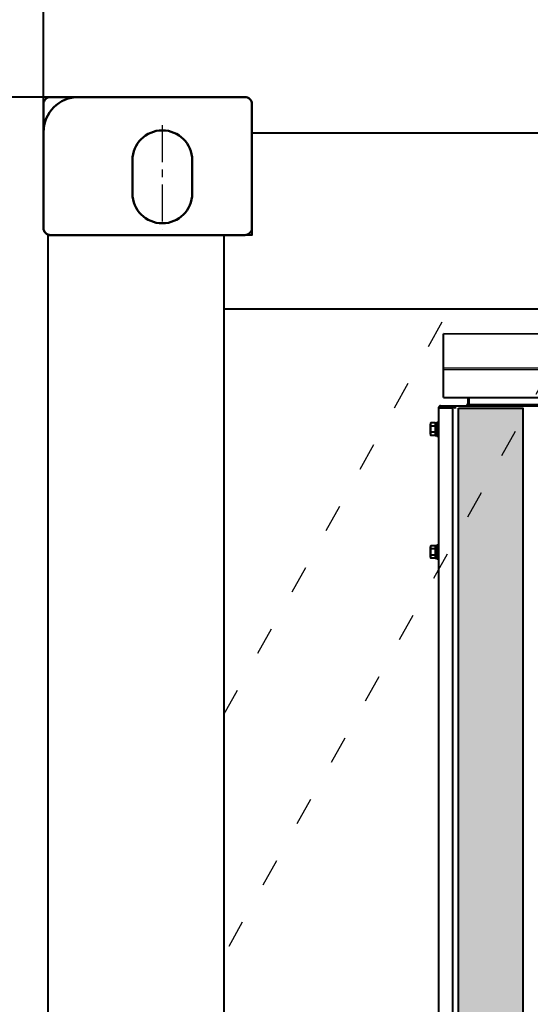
# Model space of a CAD drawing. Header units: millimetres. Extents: x 55614 to 110757, y -66981 to -47484.
# Drawn here: x 62680 to 63116, y -50637 to -49795 of the extents above; entities that cross this region are included whole.
import ezdxf

# ---------------------------------------------------------------- set-up
doc = ezdxf.new("R2010")
doc.units = ezdxf.units.MM
doc.linetypes.add('ACAD_ISO03W100', pattern=[30, 12, -18])
doc.linetypes.add('CENTER', pattern=[50.8, 31.75, -6.35, 6.35, -6.35])
doc.layers.get('0').update_dxf_attribs({"lineweight": 15})
doc.layers.get('Defpoints').update_dxf_attribs({"lineweight": 15})
for name, color, linetype in [('2401-00300-M6-16HWMC_0', 7, 'Continuous'), ('4212-68099_1_0', 7, 'Continuous'), ('4212-73754_1_0', 7, 'Continuous'), ('4212-98011_2_2_0', 7, 'Continuous'), ('4212-98011_2_3_0', 7, 'Continuous'), ('4212-Y040801_1_1_0', 7, 'Continuous'), ('layer 3', 7, 'Continuous')]:
    doc.layers.add(name, color=color, linetype=linetype)
for name, color, linetype, lineweight in [('AM_0', 7, 'Continuous', 30), ('AM_7N', 4, 'CENTER', 15), ('THICK', 7, 'Continuous', 0)]:
    doc.layers.add(name, color=color, linetype=linetype, lineweight=lineweight)
doc.styles.add('仿宋', font='仿宋_GB2312.ttf', dxfattribs={"width": 0.8})
doc.styles.add('标准', font='simsun.ttc', dxfattribs={"width": 0.667})
doc.dimstyles.new('12倍', dxfattribs={"dimscale": 21, "dimtxt": 3.5, "dimasz": 2.5, "dimexe": 1.5, "dimexo": 0, "dimgap": 1, "dimtad": 1, "dimtoh": 1, "dimdsep": 46, "dimtxsty": '仿宋', "dimcen": 2.5, "dimdle": 5, "dimclrd": 4, "dimclre": 4, "dimclrt": 3, "dimadec": 0, "dimazin": 0, "dimtfac": 1, "dimtmove": 0, "dimatfit": 3, "dimfxl": 1, "dimtolj": 1, "dimarcsym": 0})

# ---------------------------------------------------------------- blocks, each defined once
blk = doc.blocks.new('*D1523')
at = {"layer": 'Defpoints', "color": 0}
for p in [(62706.63, -49860.86), (62474.44, -52756.86), (62706.63, -52756.86)]:
    blk.add_point(p, dxfattribs=at)
at = {"layer": 'THICK', "color": 4, "linetype": 'Continuous', "lineweight": -2}
for p, q in [((62706.63, -49860.86), (62442.94, -49860.86)), ((62474.44, -49913.36), (62474.44, -52704.36)), ((62706.63, -52756.86), (62442.94, -52756.86))]:
    blk.add_line(p, q, dxfattribs=at)
at = {"layer": 'THICK', "color": 4}
for points in [[(62483.19, -49913.36), (62465.69, -49913.36), (62474.44, -49860.86)], [(62465.69, -52704.36), (62483.19, -52704.36), (62474.44, -52756.86)]]:
    blk.add_solid(points, dxfattribs=at)
at = {"layer": 'THICK', "color": 3, "lineweight": -3, "insert": (62394.65, -51308.86), "char_height": 73.5, "attachment_point": 5, "rotation": 90, "style": '标准'}
blk.add_mtext('\\A1;OVERALL HEIGHT {\\A1;2896{\\H0.7x;\\S+0^ -5;}}', dxfattribs=at)
blk = doc.blocks.new('*D1524')
at = {"layer": 'Defpoints', "color": 0}
for p in [(62700.63, -49670.3), (62700.63, -49919.86), (68758.63, -49919.86)]:
    blk.add_point(p, dxfattribs=at)
at = {"layer": 'THICK', "color": 4, "linetype": 'Continuous', "lineweight": -2}
for p, q in [((62700.63, -49919.86), (62700.63, -49638.8)), ((68758.63, -49919.86), (68758.63, -49638.8)), ((68706.13, -49670.3), (62753.13, -49670.3))]:
    blk.add_line(p, q, dxfattribs=at)
at = {"layer": 'THICK', "color": 4}
for points in [[(62753.13, -49661.55), (62753.13, -49679.05), (62700.63, -49670.3)], [(68706.13, -49679.05), (68706.13, -49661.55), (68758.63, -49670.3)]]:
    blk.add_solid(points, dxfattribs=at)
at = {"layer": 'THICK', "color": 3, "lineweight": -3, "insert": (65759.63, -49590.51), "char_height": 73.5, "attachment_point": 5, "style": '标准'}
blk.add_mtext('\\A1;OVERALL LENGTH {\\A1;6058{\\H0.7x;\\S+0^ -5;}}', dxfattribs=at)
blk = doc.blocks.new('erwqre')
h = blk.add_hatch(color=1)
edge = h.paths.add_edge_path()
edge.add_spline(control_points=[(14369.21, -13680.9), (14382.96, -13662.24), (14396.71, -13643.57), (14396.71, -13643.57), (14396.71, -13643.57), (14396.71, -13643.57), (14396.71, -13503.04), (14396.71, -13362.5)], knot_values=[0.375, 0.375, 0.375, 0.375, 0.5, 0.5, 0.5, 0.5, 0.625, 0.625, 0.625, 0.625], degree=3, periodic=0)
edge.add_spline(control_points=[(14396.71, -13362.5), (14396.71, -13221.97), (14396.71, -13081.43), (14396.71, -13081.43), (14396.71, -13081.43), (14396.71, -13081.43), (14382.96, -13081.43), (14369.21, -13081.43)], knot_values=[0.625, 0.625, 0.625, 0.625, 0.75, 0.75, 0.75, 0.75, 0.875, 0.875, 0.875, 0.875], degree=3, periodic=0)
edge.add_spline(control_points=[(14369.21, -13081.43), (14355.46, -13081.43), (14341.71, -13081.43), (14341.71, -13081.43), (14341.71, -13081.43), (14341.71, -13240.63), (14341.71, -13399.83)], knot_values=[0.875, 0.875, 0.875, 0.875, 1, 1, 1, 1.125, 1.125, 1.125, 1.125], degree=3, periodic=0)
edge.add_spline(control_points=[(14341.71, -13399.83), (14341.71, -13559.03), (14341.71, -13718.23), (14341.71, -13718.23), (14341.71, -13718.23), (14341.71, -13718.23), (14355.46, -13699.57), (14369.21, -13680.9)], knot_values=[0.125, 0.125, 0.125, 0.125, 0.25, 0.25, 0.25, 0.25, 0.375, 0.375, 0.375, 0.375], degree=3, periodic=0)
edge = h.paths.add_edge_path()
edge.add_spline(control_points=[(14396.71, -13673.58), (14396.71, -13668.58), (14396.71, -13663.58), (14396.71, -13663.58), (14396.71, -13663.58), (14396.71, -13663.58), (14382.96, -13682.24), (14369.21, -13700.91)], knot_values=[0.625, 0.625, 0.625, 0.625, 0.75, 0.75, 0.75, 0.75, 0.875, 0.875, 0.875, 0.875], degree=3, periodic=0)
edge.add_spline(control_points=[(14369.21, -13700.91), (14355.46, -13719.57), (14341.71, -13738.24), (14341.71, -13738.24), (14341.71, -13738.24), (14341.71, -13743.24), (14341.71, -13748.24)], knot_values=[0.875, 0.875, 0.875, 0.875, 1, 1, 1, 1.125, 1.125, 1.125, 1.125], degree=3, periodic=0)
edge.add_spline(control_points=[(14341.71, -13748.24), (14341.71, -13753.24), (14341.71, -13758.24), (14341.71, -13758.24), (14341.71, -13758.24), (14341.71, -13758.24), (14355.46, -13739.58), (14369.21, -13720.91)], knot_values=[0.125, 0.125, 0.125, 0.125, 0.25, 0.25, 0.25, 0.25, 0.375, 0.375, 0.375, 0.375], degree=3, periodic=0)
edge.add_spline(control_points=[(14369.21, -13720.91), (14382.96, -13702.25), (14396.71, -13683.58), (14396.71, -13683.58), (14396.71, -13683.58), (14396.71, -13683.58), (14396.71, -13678.58), (14396.71, -13673.58)], knot_values=[0.375, 0.375, 0.375, 0.375, 0.5, 0.5, 0.5, 0.5, 0.625, 0.625, 0.625, 0.625], degree=3, periodic=0)
edge = h.paths.add_edge_path()
edge.add_spline(control_points=[(14369.21, -13760.92), (14382.96, -13742.25), (14396.71, -13723.59), (14396.71, -13723.59), (14396.71, -13723.59), (14396.71, -13723.59), (14396.71, -13718.59), (14396.71, -13713.59)], knot_values=[0.375, 0.375, 0.375, 0.375, 0.5, 0.5, 0.5, 0.5, 0.625, 0.625, 0.625, 0.625], degree=3, periodic=0)
edge.add_spline(control_points=[(14396.71, -13713.59), (14396.71, -13708.59), (14396.71, -13703.58), (14396.71, -13703.58), (14396.71, -13703.58), (14396.71, -13703.58), (14382.96, -13722.25), (14369.21, -13740.91)], knot_values=[0.625, 0.625, 0.625, 0.625, 0.75, 0.75, 0.75, 0.75, 0.875, 0.875, 0.875, 0.875], degree=3, periodic=0)
edge.add_spline(control_points=[(14369.21, -13740.91), (14355.46, -13759.58), (14341.71, -13778.24), (14341.71, -13778.24), (14341.71, -13778.24), (14341.71, -13783.25), (14341.71, -13788.25)], knot_values=[0.875, 0.875, 0.875, 0.875, 1, 1, 1, 1.125, 1.125, 1.125, 1.125], degree=3, periodic=0)
edge.add_spline(control_points=[(14341.71, -13788.25), (14341.71, -13793.25), (14341.71, -13798.25), (14341.71, -13798.25), (14341.71, -13798.25), (14341.71, -13798.25), (14355.46, -13779.58), (14369.21, -13760.92)], knot_values=[0.125, 0.125, 0.125, 0.125, 0.25, 0.25, 0.25, 0.25, 0.375, 0.375, 0.375, 0.375], degree=3, periodic=0)
edge = h.paths.add_edge_path()
edge.add_spline(control_points=[(14369.21, -13800.93), (14382.96, -13782.26), (14396.71, -13763.6), (14396.71, -13763.6), (14396.71, -13763.6), (14396.71, -13763.6), (14396.71, -13758.59), (14396.71, -13753.59)], knot_values=[0.375, 0.375, 0.375, 0.375, 0.5, 0.5, 0.5, 0.5, 0.625, 0.625, 0.625, 0.625], degree=3, periodic=0)
edge.add_spline(control_points=[(14396.71, -13753.59), (14396.71, -13748.59), (14396.71, -13743.59), (14396.71, -13743.59), (14396.71, -13743.59), (14396.71, -13743.59), (14382.96, -13762.26), (14369.21, -13780.92)], knot_values=[0.625, 0.625, 0.625, 0.625, 0.75, 0.75, 0.75, 0.75, 0.875, 0.875, 0.875, 0.875], degree=3, periodic=0)
edge.add_spline(control_points=[(14369.21, -13780.92), (14355.46, -13799.59), (14341.71, -13818.25), (14341.71, -13818.25), (14341.71, -13818.25), (14341.71, -13823.25), (14341.71, -13828.25)], knot_values=[0.875, 0.875, 0.875, 0.875, 1, 1, 1, 1.125, 1.125, 1.125, 1.125], degree=3, periodic=0)
edge.add_spline(control_points=[(14341.71, -13828.25), (14341.71, -13833.25), (14341.71, -13838.26), (14341.71, -13838.26), (14341.71, -13838.26), (14341.71, -13838.26), (14355.46, -13819.59), (14369.21, -13800.93)], knot_values=[0.125, 0.125, 0.125, 0.125, 0.25, 0.25, 0.25, 0.25, 0.375, 0.375, 0.375, 0.375], degree=3, periodic=0)
at = {"layer": 'layer 3', "color": 22}
blk.add_open_spline([(14341.71, -13081.43), (14341.71, -13081.43), (14341.71, -13718.23), (14341.71, -13718.23), (14341.71, -13718.23), (14341.71, -13718.23), (14396.71, -13643.57), (14396.71, -13643.57), (14396.71, -13643.57), (14396.71, -13643.57), (14396.71, -13081.43), (14396.71, -13081.43), (14396.71, -13081.43), (14396.71, -13081.43), (14341.71, -13081.43), (14341.71, -13081.43)], degree=3, knots=[0, 0, 0, 0, 0.25, 0.25, 0.25, 0.25, 0.5, 0.5, 0.5, 0.5, 0.75, 0.75, 0.75, 0.75, 1, 1, 1, 1], dxfattribs=at)
blk = doc.blocks.new('2-1725')
at = {"color": 7, "linetype": 'Continuous'}
for p, q in [((-17189.63, -71518.92), (-18044.63, -71518.82)), ((-17189.63, -71520.32), (-18044.63, -71520.22))]:
    blk.add_line(p, q, dxfattribs=at)
at = {"layer": '2401-00300-M6-16HWMC_0', "color": 7, "linetype": 'Continuous'}
for p, q in [((-18055.73, -71575.3), (-18055.73, -71566.59)), ((-18051.73, -71565.59), (-18055.21, -71565.59)), ((-18051.73, -71568.27), (-18055.21, -71568.27)), ((-18051.73, -71565.57), (-18051.73, -71576.32)), ((-18051.73, -71565.57), (-18050.08, -71565.57)), ((-18050.08, -71564.95), (-18050.08, -71576.95)), ((-18050.08, -71564.95), (-18048.63, -71564.95)), ((-18051.73, -71573.62), (-18055.21, -71573.62)), ((-18051.73, -71576.3), (-18055.21, -71576.3)), ((-18051.73, -71576.32), (-18050.08, -71576.32)), ((-18050.08, -71576.95), (-18048.63, -71576.95)), ((-18051.73, -71670.59), (-18055.21, -71670.59)), ((-18051.73, -71670.57), (-18051.73, -71681.32)), ((-18051.73, -71670.57), (-18050.08, -71670.57)), ((-18050.08, -71669.95), (-18050.08, -71681.95)), ((-18050.08, -71669.95), (-18048.63, -71669.95)), ((-18055.73, -71680.3), (-18055.73, -71671.59)), ((-18051.73, -71673.27), (-18055.21, -71673.27)), ((-18051.73, -71678.62), (-18055.21, -71678.62)), ((-18051.73, -71681.3), (-18055.21, -71681.3)), ((-18051.73, -71681.32), (-18050.08, -71681.32)), ((-18050.08, -71681.95), (-18048.63, -71681.95))]:
    blk.add_line(p, q, dxfattribs=at)
for centre, start, end in [((-18054.51, -71566.59), 124.94801, 180), ((-18054.51, -71575.3), 180, 235.05199), ((-18054.51, -71671.59), 124.94801, 180), ((-18054.51, -71680.3), 180, 235.05199)]:
    blk.add_arc(centre, 1.22, start, end, dxfattribs=at)
for points, knots in [([(-18055.21, -71565.59), (-18055.33, -71565.67), (-18055.51, -71565.87), (-18055.68, -71566.34), (-18055.71, -71566.93), (-18055.68, -71567.52), (-18055.51, -71567.99), (-18055.33, -71568.19), (-18055.21, -71568.27)], [0, 0, 0, 0, 0.14349, 0.266269, 0.5, 0.733731, 0.856508, 1, 1, 1, 1]), ([(-18055.21, -71568.27), (-18055.48, -71568.64), (-18055.68, -71569.58), (-18055.71, -71570.95), (-18055.68, -71572.31), (-18055.48, -71573.25), (-18055.21, -71573.62)], [0, 0, 0, 0, 0.248888, 0.499999, 0.75111, 1, 1, 1, 1]), ([(-18055.21, -71573.62), (-18055.33, -71573.7), (-18055.51, -71573.91), (-18055.68, -71574.38), (-18055.71, -71574.96), (-18055.68, -71575.55), (-18055.51, -71576.02), (-18055.33, -71576.22), (-18055.21, -71576.3)], [0, 0, 0, 0, 0.143491, 0.266268, 0.499999, 0.733731, 0.856509, 1, 1, 1, 1]), ([(-18055.21, -71670.59), (-18055.33, -71670.67), (-18055.51, -71670.87), (-18055.68, -71671.34), (-18055.71, -71671.93), (-18055.68, -71672.52), (-18055.51, -71672.99), (-18055.33, -71673.19), (-18055.21, -71673.27)], [0, 0, 0, 0, 0.14349, 0.266269, 0.5, 0.733731, 0.856508, 1, 1, 1, 1]), ([(-18055.21, -71673.27), (-18055.48, -71673.64), (-18055.68, -71674.58), (-18055.71, -71675.95), (-18055.68, -71677.31), (-18055.48, -71678.25), (-18055.21, -71678.62)], [0, 0, 0, 0, 0.248888, 0.499999, 0.75111, 1, 1, 1, 1]), ([(-18055.21, -71678.62), (-18055.33, -71678.7), (-18055.51, -71678.91), (-18055.68, -71679.38), (-18055.71, -71679.96), (-18055.68, -71680.55), (-18055.51, -71681.02), (-18055.33, -71681.22), (-18055.21, -71681.3)], [0, 0, 0, 0, 0.143491, 0.266268, 0.499999, 0.733731, 0.856509, 1, 1, 1, 1])]:
    blk.add_open_spline(points, degree=3, knots=knots, dxfattribs=at)
at = {"layer": '4212-68099_1_0', "color": 7, "linetype": 'Continuous'}
for p, q in [((-18036.63, -71550.95), (-18034.63, -71550.95)), ((-18036.63, -73625.95), (-18036.63, -71550.95)), ((-18034.52, -71553.09), (-18034.63, -71553.02)), ((-18034.43, -71553.15), (-18034.52, -71553.09)), ((-18034.43, -71553.15), (-18034.46, -71552.95)), ((-18034.43, -71550.95), (-18034.43, -71553.15)), ((-18034.43, -71550.95), (-17199.83, -71550.95))]:
    blk.add_line(p, q, dxfattribs=at)
blk.add_open_spline([(-18034.63, -71553.02), (-18035.13, -71552.7), (-18035.94, -71552.22), (-18036.63, -71551.34), (-18036.63, -71550.95)], degree=3, knots=[0, 0, 0, 0, 0.597826, 1, 1, 1, 1], dxfattribs=at)
blk.add_open_spline([(-18034.46, -71552.95), (-18034.55, -71552.29), (-18034.63, -71551.62), (-18034.63, -71550.95)], degree=3, dxfattribs=at)
at = {"layer": '4212-73754_1_0', "color": 7, "linetype": 'Continuous'}
for p, q in [((-18048.63, -71552.65), (-18036.63, -71552.65)), ((-18048.63, -71552.65), (-18048.63, -72573.45)), ((-18046.93, -71550.95), (-18036.63, -71550.95)), ((-18046.93, -71552.45), (-18036.63, -71552.45)), ((-18034.63, -71550.95), (-18034.43, -71550.95)), ((-18034.53, -71552.45), (-18034.43, -71552.45)), ((-18034.43, -71552.65), (-18034.5, -71552.65))]:
    blk.add_line(p, q, dxfattribs=at)
for radius in [1.7, 0.2]:
    blk.add_arc((-18046.93, -71552.65), radius, 90, 180, dxfattribs=at)
at = {"layer": '4212-98011_2_2_0', "color": 7, "linetype": 'Continuous'}
for p, q in [((-18023.63, -71543.87), (-18023.63, -71550.95)), ((-18024.63, -71549.87), (-18024.63, -71550.95)), ((-18023.63, -71549.87), (-18024.63, -71549.87))]:
    blk.add_line(p, q, dxfattribs=at)
at = {"layer": '4212-98011_2_3_0', "color": 7, "linetype": 'Continuous'}
for p, q in [((-18022.63, -71549.87), (-18022.63, -71543.87)), ((-18022.63, -71550.95), (-18022.63, -71549.87)), ((-18022.63, -71549.87), (-17211.63, -71549.96))]:
    blk.add_line(p, q, dxfattribs=at)
at = {"layer": '4212-Y040801_1_1_0', "color": 7, "linetype": 'Continuous'}
for p, q in [((-18044.63, -71543.86), (-18044.62, -71489.58)), ((-17189.62, -71489.68), (-18044.62, -71489.58)), ((-18044.63, -71543.86), (-17189.63, -71543.96))]:
    blk.add_line(p, q, dxfattribs=at)
at = {"color": 2}
blk.add_blockref('erwqre', (-32373.34, -58471.71), dxfattribs=at)

msp = doc.modelspace()

# ---------------------------------------------------------------- linework, layer by layer
at = {"layer": 'AM_0'}
for points in [[(62706.628, -49978.855, -0.4142136), (62700.628, -49972.855), (62700.628, -49866.855, -0.4142136), (62706.628, -49860.855), (62872.628, -49860.855, -0.4142136), (62878.628, -49866.855), (62878.628, -49972.855, -0.4142136), (62872.628, -49978.855)], [(62776.628, -49914.855, -1), (62827.628, -49914.855), (62827.628, -49943.355, -1), (62776.628, -49943.355)]]:
    msp.add_lwpolyline(points, format="xyb", close=True, dxfattribs=at)
msp.add_arc((62730.628, -49890.855), 30, 90, 180, dxfattribs=at)
at = {"layer": 'AM_7N'}
msp.add_line((62802.128, -49884.855), (62802.128, -49973.855), dxfattribs=at)
at = {"layer": 'THICK', "lineweight": -3}
for points in [[(68541.628, -50041.855), (68541.628, -49978.855), (68580.628, -49978.855), (68580.628, -49891.855), (62878.628, -49891.855), (62878.628, -49978.855), (62854.628, -49978.855), (62854.628, -50041.855)], [(62704.628, -49978.855), (62854.628, -49978.855), (62854.628, -52638.855), (62704.628, -52638.855)]]:
    msp.add_lwpolyline(points, close=True, dxfattribs=at)
at = {"layer": 'THICK', "linetype": 'ACAD_ISO03W100', "ltscale": 2}
msp.add_lwpolyline([(63047.43, -50041.855), (63161.826, -50041.855), (62854.628, -50594.811), (62854.628, -50388.899)], close=True, dxfattribs=at)

# ---------------------------------------------------------------- block references
at = {"layer": 'THICK', "lineweight": -3}
msp.add_blockref('2-1725', (81086.76, 21426.09), dxfattribs=at)

# ---------------------------------------------------------------- dimensions: what is measured, and where the dimension line sits
for base, p1, p2, angle, text, picture, middle in [((62700.628, -49670.303), (68758.628, -49919.855), (62700.628, -49919.855), 180, 'OVERALL LENGTH {\\A1;<>{\\H0.7x;\\S+0^ -5;}}', '*D1524', (65759.628, -49670.303)), ((62474.44, -52756.855), (62706.628, -49860.855), (62706.628, -52756.855), 90, 'OVERALL HEIGHT {\\A1;<>{\\H0.7x;\\S+0^ -5;}}', '*D1523', (62474.44, -51308.855))]:
    dim = msp.add_linear_dim(base=base, p1=p1, p2=p2, angle=angle, text=text, dimstyle='12倍', override={"dimtxsty": '标准'}, dxfattribs=at)
    dim.commit()
    dim.dimension.update_dxf_attribs({"geometry": picture, "text_midpoint": middle, "dimtype": 160})

doc.saveas('drawing.dxf')
